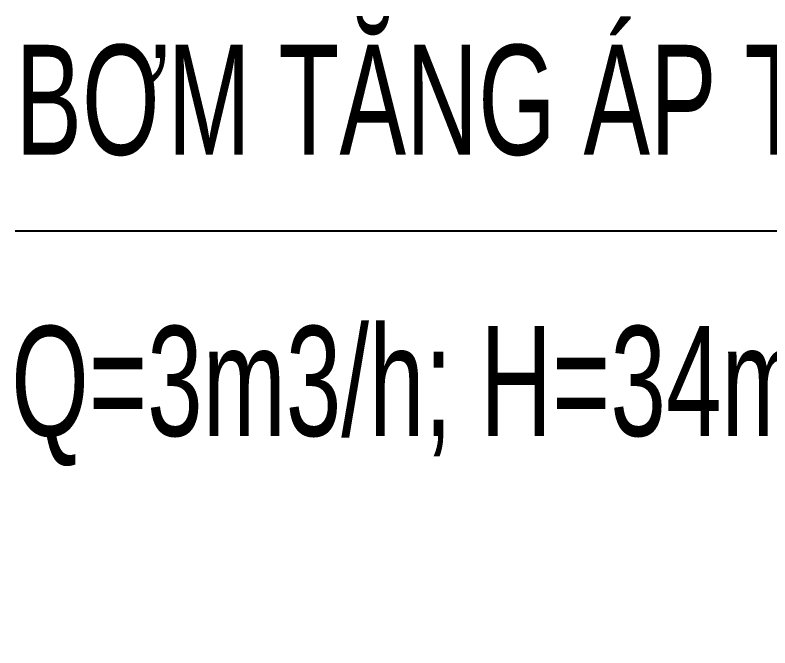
# Model space of a CAD drawing. Header units: millimetres. Extents: x -294625 to 2136527, y -251383 to 128331.
# Drawn here: x 1083978 to 1089127, y -77206 to -72889 of the extents above; entities that cross this region are included whole.
import ezdxf

# ---------------------------------------------------------------- set-up
doc = ezdxf.new("R2010")
doc.units = ezdxf.units.MM
doc.linetypes.add('CONTINOUS', pattern=[0])
doc.layers.add('00-N-TEXT', color=7, linetype='CONTINOUS', lineweight=9)
doc.layers.add('N3-NOTE', color=11, linetype='Continuous', lineweight=13)
doc.styles.add('P-ARIAL', font='arial.ttf', dxfattribs={"height": 3})
doc.styles.add('P-VNTIMEH', font='vntimeh.shx', dxfattribs={"width": 0.75, "height": 300})
doc.dimstyles.new('N-NOTE', dxfattribs={"dimtxt": 200, "dimasz": 30, "dimexe": 50, "dimexo": 50, "dimgap": 100, "dimtad": 1, "dimdec": 0, "dimdsep": 46, "dimtxsty": 'P-VNTIMEH', "dimblk": 'OPEN30', "dimcen": 0, "dimse1": 1, "dimse2": 1, "dimclrd": 256, "dimclre": 7, "dimclrt": 256, "dimadec": 0, "dimazin": 0, "dimtfac": 1, "dimtdec": 0, "dimtix": 1, "dimtmove": 2, "dimatfit": 3, "dimldrblk": 'OPEN30', "dimfxl": 1, "dimtolj": 1, "dimtzin": 0, "dimarcsym": 0})

# ---------------------------------------------------------------- blocks, each defined once
blk = doc.blocks.new('_Open30')
at = {"color": 0, "linetype": 'ByBlock', "lineweight": -2}
for p, q in [((-1, 0.268), (0, 0)), ((0, 0), (-1, -0.268)), ((0, 0), (-1, 0))]:
    blk.add_line(p, q, dxfattribs=at)

msp = doc.modelspace()

# ---------------------------------------------------------------- texts
at = {"layer": '00-N-TEXT', "color": 2, "style": 'P-ARIAL', "width": 0.65}
for s, p in [('BƠM TĂNG ÁP TƯỚI CÂY', (1083980.4, -73841.9)), ('Q=3m3/h; H=34m', (1083951.6, -75760.5))]:
    msp.add_text(s, height=750, dxfattribs=at).set_placement(p)

# ---------------------------------------------------------------- leaders
at = {"layer": 'N3-NOTE'}
msp.add_leader([(1091135, -78161.7), (1091135, -74362.4), (1083978.2, -74362.4)], dimstyle='N-NOTE', override={"dimasz": 300, "dimgap": 100, "dimtad": 0}, dxfattribs=at)

doc.saveas('drawing.dxf')
